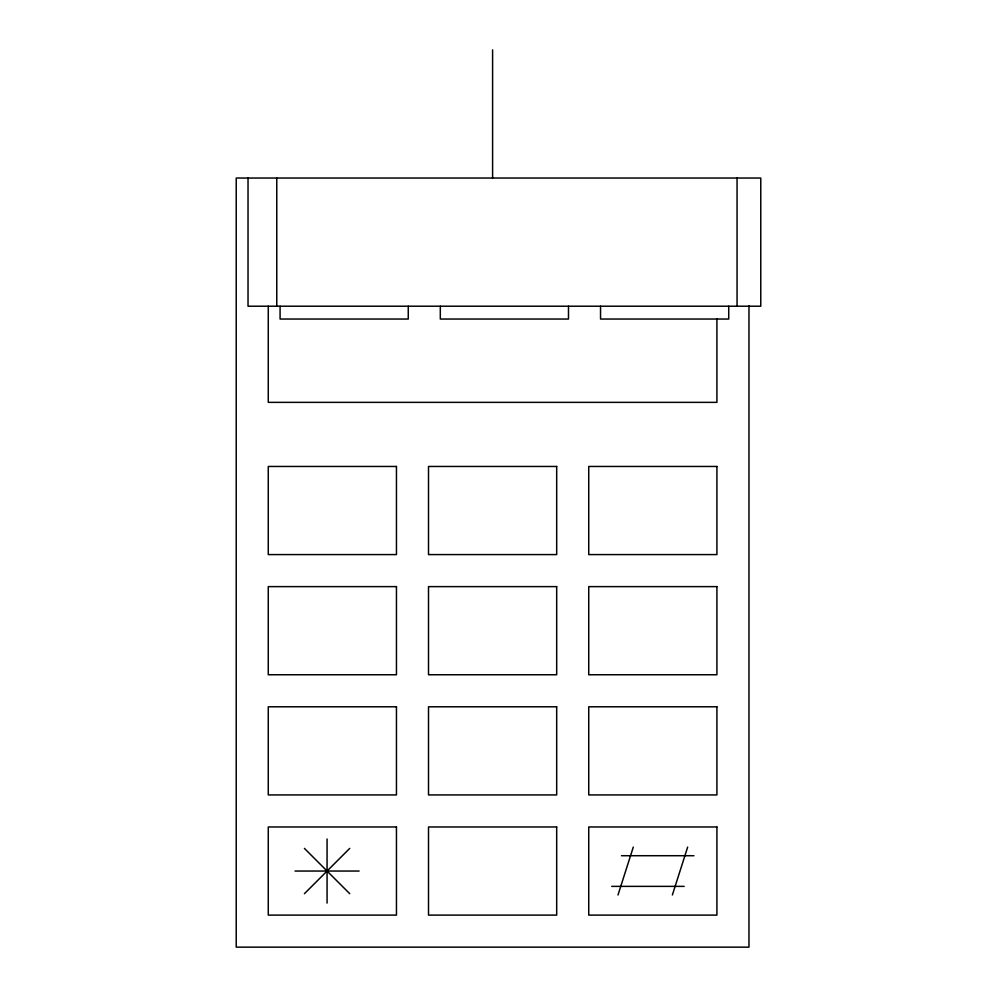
<?xml version="1.0" encoding="UTF-8"?>
<svg xmlns="http://www.w3.org/2000/svg" width="997" height="997" viewBox="0 0 997 997"><rect width="100%" height="100%" fill="white"/><g stroke="black" fill="none" stroke-linecap="round" stroke-linejoin="round"><path stroke-width="1.5" d="M618.003 894.982L633.294 847.101M672.377 894.982L687.656 847.101M304.409 893.698L349.735 848.385M621.492 855.713L693.949 855.713M295.025 871.042L359.119 871.042M611.709 886.37L684.166 886.37M304.409 848.385L349.735 893.698M748.971 305.705L748.971 947.15L236.227 947.15L236.227 178.039L760.773 178.039L760.773 306.216L248.029 306.216L248.029 178.039M737.057 178.039L737.057 306.216M728.732 306.216L728.732 319.04L600.543 319.04L600.543 306.216M716.918 318.629L716.918 402.364L268.268 402.364L268.268 306.216M568.489 306.216L568.489 319.04L440.313 319.04L440.313 306.216M492.593 49.85L492.593 178.039M408.259 306.216L408.259 319.04L280.082 319.04L280.082 306.216M327.066 838.988L327.066 903.083M276.767 178.039L276.767 306.216M396.457 466.459L268.268 466.459L268.268 554.581L396.457 554.581L396.457 466.459M556.687 466.459L428.511 466.459L428.511 554.581L556.687 554.581L556.687 466.459M716.918 466.459L588.741 466.459L588.741 554.581L716.918 554.581L716.918 466.459M396.457 586.622L268.268 586.622L268.268 674.757L396.457 674.757L396.457 586.622M556.687 586.622L428.511 586.622L428.511 674.757L556.687 674.757L556.687 586.622M716.918 586.622L588.741 586.622L588.741 674.757L716.918 674.757L716.918 586.622M396.457 706.798L268.268 706.798L268.268 794.933L396.457 794.933L396.457 706.798M556.687 706.798L428.511 706.798L428.511 794.933L556.687 794.933L556.687 706.798M716.918 706.798L588.741 706.798L588.741 794.933L716.918 794.933L716.918 706.798M396.457 826.974L268.268 826.974L268.268 915.109L396.457 915.109L396.457 826.974M556.687 826.974L428.511 826.974L428.511 915.109L556.687 915.109L556.687 826.974M716.918 826.974L588.741 826.974L588.741 915.109L716.918 915.109L716.918 826.974"/></g></svg>
